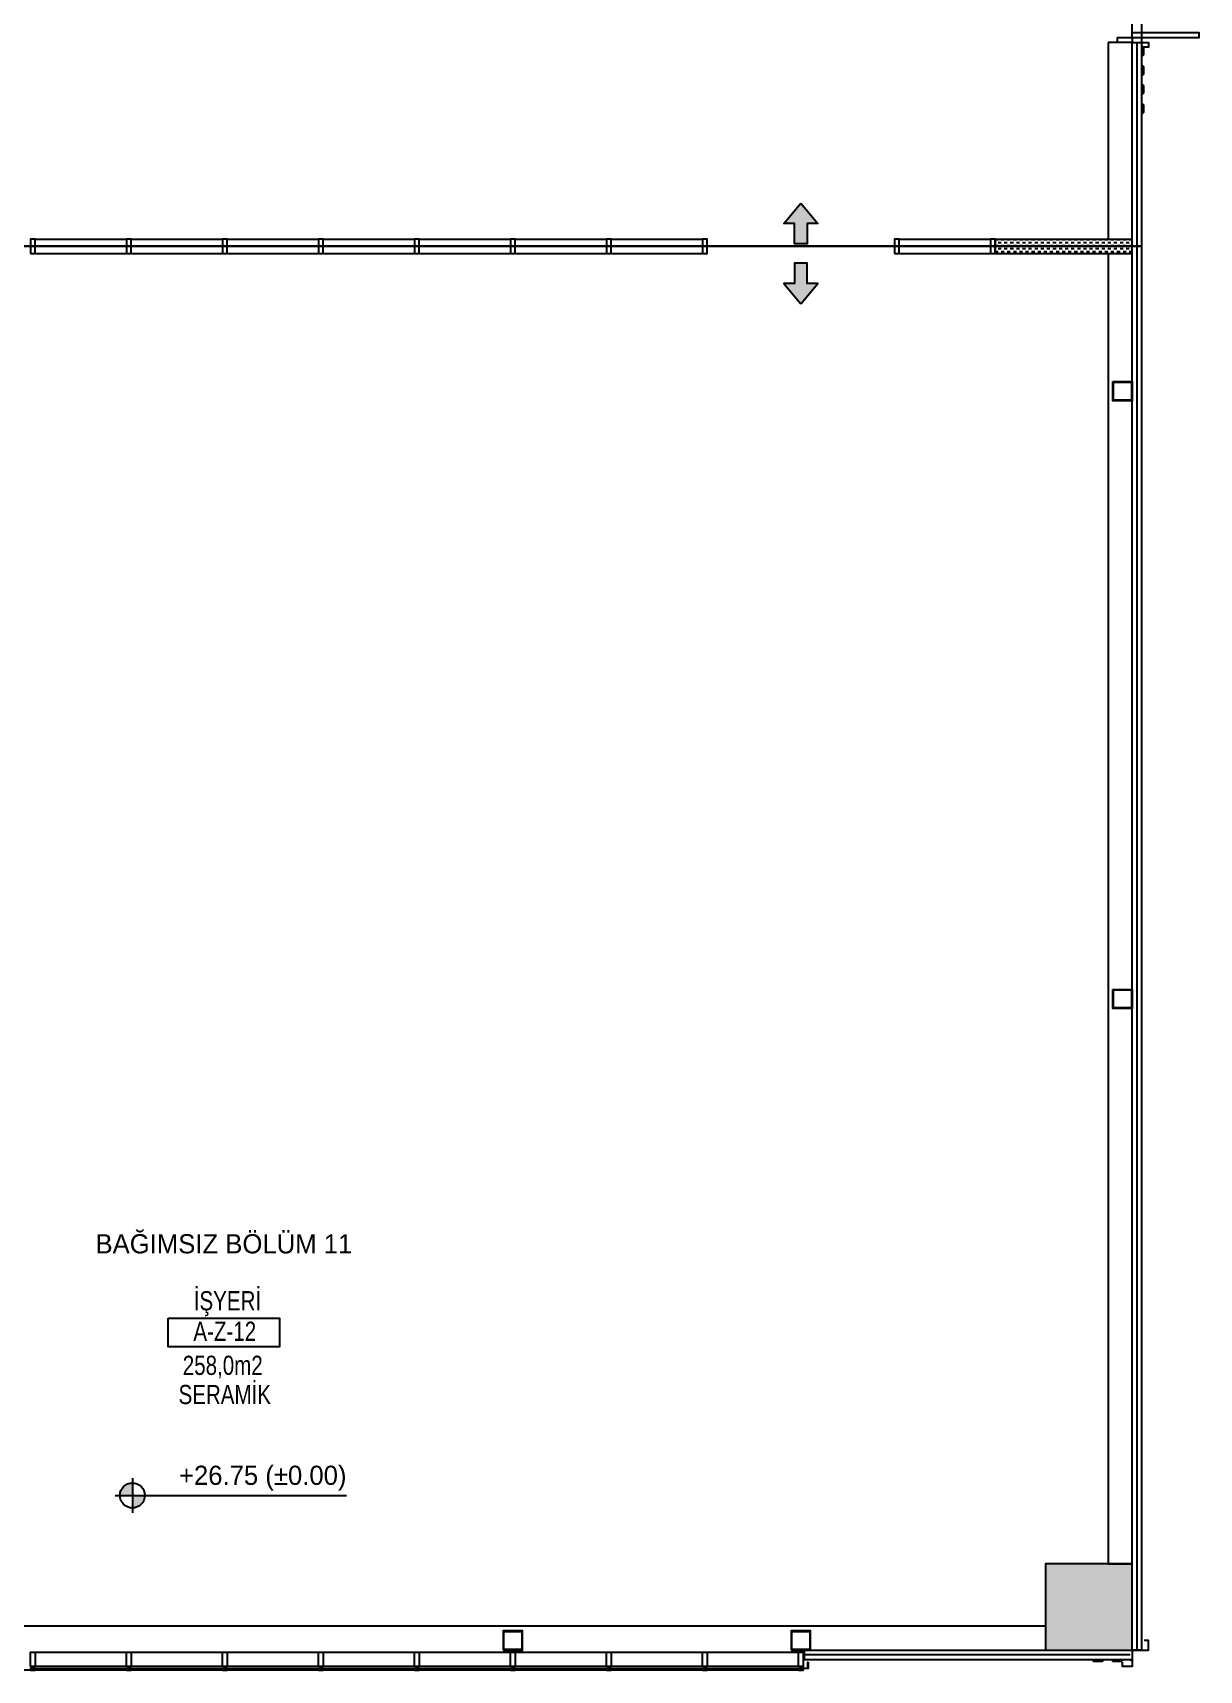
# Model space of a CAD drawing. Header units: centimetres. Extents: x -277999 to 283551, y -705288 to -693449.
# Drawn here: x 278687 to 279902, y -700076 to -698370 of the extents above; entities that cross this region are included whole.
import ezdxf
from ezdxf.enums import TextEntityAlignment as Align

# ---------------------------------------------------------------- set-up
doc = ezdxf.new("R2010")
doc.units = ezdxf.units.CM
doc.layers.add('A-DOOR', color=193, linetype='Continuous')
doc.layers.add('MKDU0', color=8, linetype='Continuous')

msp = doc.modelspace()

# ---------------------------------------------------------------- hatches: boundary and pattern name
at = {"layer": 'MKDU0'}
h = msp.add_hatch(dxfattribs=at)
h.set_pattern_fill('ANSI33')
h.paths.add_polyline_path([(272541.6, -700055.4), (272631.6, -700055.4), (272631.6, -699965.4), (272541.6, -699965.4), (272541.6, -700055.4)])
h.paths.add_polyline_path([(272541.6, -694355.4), (272631.6, -694355.4), (272631.6, -694265.4), (272541.6, -694265.4), (272541.6, -694355.4)])
h.paths.add_polyline_path([(270741.6, -700055.4), (270831.6, -700055.4), (270831.6, -699965.4), (270741.6, -699965.4), (270741.6, -700055.4)])
h.paths.add_polyline_path([(267141.6, -700055.4), (267231.6, -700055.4), (267231.6, -699965.4), (267141.6, -699965.4), (267141.6, -700055.4)])
h.paths.add_polyline_path([(270741.6, -694355.4), (270831.6, -694355.4), (270831.6, -694265.4), (270741.6, -694265.4), (270741.6, -694355.4)])
h.paths.add_polyline_path([(267141.6, -694355.4), (267231.6, -694355.4), (267231.6, -694265.4), (267141.6, -694265.4), (267141.6, -694355.4)])
h.paths.add_polyline_path([(272541.6, -698155.4), (272631.6, -698155.4), (272631.6, -698065.4), (272541.6, -698065.4), (272541.6, -698155.4)])
h.paths.add_polyline_path([(272541.6, -696255.4), (272631.6, -696255.4), (272631.6, -696165.4), (272541.6, -696165.4), (272541.6, -696255.4)])
h.paths.add_polyline_path([(270741.6, -698155.4), (270831.6, -698155.4), (270831.6, -698065.4), (270741.6, -698065.4), (270741.6, -698155.4)])
h.paths.add_polyline_path([(267141.6, -698155.4), (267231.6, -698155.4), (267231.6, -698065.4), (267141.6, -698065.4), (267141.6, -698155.4)])
h.paths.add_polyline_path([(270741.6, -696255.4), (270831.6, -696255.4), (270831.6, -696165.4), (270741.6, -696165.4), (270741.6, -696255.4)])
h.paths.add_polyline_path([(267141.6, -696255.4), (267231.6, -696255.4), (267231.6, -696165.4), (267141.6, -696165.4), (267141.6, -696255.4)])
h.paths.add_polyline_path([(277941.6, -698155.4), (278031.6, -698155.4), (278031.6, -698065.4), (277941.6, -698065.4), (277941.6, -698155.4)])
h.paths.add_polyline_path([(277941.6, -696255.4), (278031.6, -696255.4), (278031.6, -696165.4), (277941.6, -696165.4), (277941.6, -696255.4)])
h.paths.add_polyline_path([(276141.6, -698155.4), (276231.6, -698155.4), (276231.6, -698065.4), (276141.6, -698065.4), (276141.6, -698155.4)])
h.paths.add_polyline_path([(276141.6, -696255.4), (276231.6, -696255.4), (276231.6, -696165.4), (276141.6, -696165.4), (276141.6, -696255.4)])
h.paths.add_polyline_path([(274341.6, -698155.4), (274431.6, -698155.4), (274431.6, -698065.4), (274341.6, -698065.4), (274341.6, -698155.4)])
h.paths.add_polyline_path([(274341.6, -696255.4), (274431.6, -696255.4), (274431.6, -696165.4), (274341.6, -696165.4), (274341.6, -696255.4)])
h.paths.add_polyline_path([(270641.6, -698155.4), (270731.6, -698155.4), (270731.6, -698065.4), (270641.6, -698065.4), (270641.6, -698155.4)])
h.paths.add_polyline_path([(270641.6, -696255.4), (270731.6, -696255.4), (270731.6, -696165.4), (270641.6, -696165.4), (270641.6, -696255.4)])
h.paths.add_polyline_path([(268941.6, -698155.4), (269031.6, -698155.4), (269031.6, -698065.4), (268941.6, -698065.4), (268941.6, -698155.4)])
h.paths.add_polyline_path([(268941.6, -696255.4), (269031.6, -696255.4), (269031.6, -696165.4), (268941.6, -696165.4), (268941.6, -696255.4)])
h.paths.add_polyline_path([(265341.6, -698155.4), (265431.6, -698155.4), (265431.6, -698065.4), (265341.6, -698065.4), (265341.6, -698155.4)])
h.paths.add_polyline_path([(265341.6, -696255.4), (265431.6, -696255.4), (265431.6, -696165.4), (265341.6, -696165.4), (265341.6, -696255.4)])
h.paths.add_polyline_path([(263541.6, -698155.4), (263631.6, -698155.4), (263631.6, -698065.4), (263541.6, -698065.4), (263541.6, -698155.4)])
h.paths.add_polyline_path([(263541.6, -696255.4), (263631.6, -696255.4), (263631.6, -696165.4), (263541.6, -696165.4), (263541.6, -696255.4)])
h.paths.add_polyline_path([(261741.6, -698155.4), (261831.6, -698155.4), (261831.6, -698065.4), (261741.6, -698065.4), (261741.6, -698155.4)])
h.paths.add_polyline_path([(261741.6, -696255.4), (261831.6, -696255.4), (261831.6, -696165.4), (261741.6, -696165.4), (261741.6, -696255.4)])
h.paths.add_polyline_path([(279741.6, -696255.4), (279831.6, -696255.4), (279831.6, -696165.4), (279741.6, -696165.4), (279741.6, -696255.4)])
h.paths.add_polyline_path([(279741.6, -698155.4), (279831.6, -698155.4), (279831.6, -698065.4), (279741.6, -698065.4), (279741.6, -698155.4)])
h.paths.add_polyline_path([(279741.6, -700055.4), (279831.6, -700055.4), (279831.6, -699965.4), (279741.6, -699965.4), (279741.6, -700055.4)])
h.paths.add_polyline_path([(277941.6, -700055.4), (278031.6, -700055.4), (278031.6, -699965.4), (277941.6, -699965.4), (277941.6, -700055.4)])
h.paths.add_polyline_path([(276141.6, -700055.4), (276231.6, -700055.4), (276231.6, -699965.4), (276141.6, -699965.4), (276141.6, -700055.4)])
h.paths.add_polyline_path([(274341.6, -700055.4), (274431.6, -700055.4), (274431.6, -699965.4), (274341.6, -699965.4), (274341.6, -700055.4)])
h.paths.add_polyline_path([(270641.6, -700055.4), (270731.6, -700055.4), (270731.6, -699965.4), (270641.6, -699965.4), (270641.6, -700055.4)])
h.paths.add_polyline_path([(268941.6, -700055.4), (269031.6, -700055.4), (269031.6, -699965.4), (268941.6, -699965.4), (268941.6, -700055.4)])
h.paths.add_polyline_path([(265341.6, -700055.4), (265431.6, -700055.4), (265431.6, -699965.4), (265341.6, -699965.4), (265341.6, -700055.4)])
h.paths.add_polyline_path([(263541.6, -700055.4), (263631.6, -700055.4), (263631.6, -699965.4), (263541.6, -699965.4), (263541.6, -700055.4)])
h.paths.add_polyline_path([(261741.6, -700055.4), (261831.6, -700055.4), (261831.6, -699965.4), (261741.6, -699965.4), (261741.6, -700055.4)])
h.paths.add_polyline_path([(279741.6, -694355.4), (279831.6, -694355.4), (279831.6, -694265.4), (279741.6, -694265.4), (279741.6, -694355.4)])
h.paths.add_polyline_path([(277941.6, -694355.4), (278031.6, -694355.4), (278031.6, -694265.4), (277941.6, -694265.4), (277941.6, -694355.4)])
h.paths.add_polyline_path([(276141.6, -694355.4), (276231.6, -694355.4), (276231.6, -694265.4), (276141.6, -694265.4), (276141.6, -694355.4)])
h.paths.add_polyline_path([(274341.6, -694355.4), (274431.6, -694355.4), (274431.6, -694265.4), (274341.6, -694265.4), (274341.6, -694355.4)])
h.paths.add_polyline_path([(270641.6, -694355.4), (270731.6, -694355.4), (270731.6, -694265.4), (270641.6, -694265.4), (270641.6, -694355.4)])
h.paths.add_polyline_path([(268941.6, -694355.4), (269031.6, -694355.4), (269031.6, -694265.4), (268941.6, -694265.4), (268941.6, -694355.4)])
h.paths.add_polyline_path([(265341.6, -694355.4), (265431.6, -694355.4), (265431.6, -694265.4), (265341.6, -694265.4), (265341.6, -694355.4)])
h.paths.add_polyline_path([(263541.6, -694355.4), (263631.6, -694355.4), (263631.6, -694265.4), (263541.6, -694265.4), (263541.6, -694355.4)])
h.paths.add_polyline_path([(261741.6, -694355.4), (261831.6, -694355.4), (261831.6, -694265.4), (261741.6, -694265.4), (261741.6, -694355.4)])
h = msp.add_hatch(color=8, dxfattribs=at)
h.dxf.hatch_style = 1
h.paths.add_polyline_path([(279486.6, -698548.1), (279504.3, -698569.2), (279493.3, -698569.2), (279493.3, -698590.4), (279479.9, -698590.4), (279479.9, -698569.2), (279468.9, -698569.2), (279486.6, -698548.1)])
h = msp.add_hatch(dxfattribs=at)
h.set_pattern_fill('DASH')
h.paths.add_polyline_path([(279831.6, -698585.4), (279689.1, -698585.4), (279689.1, -698600.4), (279831.6, -698600.4), (279831.6, -698585.4)])
h = msp.add_hatch(color=8, dxfattribs=at)
h.dxf.hatch_style = 1
h.paths.add_polyline_path([(279486.6, -698652.7), (279504.3, -698631.5), (279493.3, -698631.5), (279493.3, -698610.4), (279479.9, -698610.4), (279479.9, -698631.5), (279468.9, -698631.5), (279486.6, -698652.7)])
h = msp.add_hatch(color=8, dxfattribs=at)
h.dxf.hatch_style = 1
h.paths.add_polyline_path([(278790.4, -699881.3), (278787.9, -699881.5), (278785.4, -699882.2), (278783.2, -699883.4), (278781.2, -699885.1), (278779.6, -699887), (278778.4, -699889.3), (278777.7, -699891.7), (278777.4, -699894.3), (278790.4, -699894.3), (278790.4, -699881.3)])
h.paths.add_polyline_path([(278803.4, -699894.3), (278790.4, -699894.3), (278790.4, -699907.3), (278793, -699907), (278795.4, -699906.3), (278797.6, -699905.1), (278799.6, -699903.4), (278801.2, -699901.5), (278802.4, -699899.2), (278803.2, -699896.8), (278803.4, -699894.3)])

# ---------------------------------------------------------------- linework, layer by layer
at = {"layer": 'A-DOOR'}
msp.add_line((279831.6, -698375.4), (279831.6, -698235.4), dxfattribs=at)
msp.add_lwpolyline([(279816.6, -698380.4), (279816.6, -698375.4), (279831.6, -698375.4), (279831.6, -698380.4)], close=True, dxfattribs=at)
msp.add_lwpolyline([(279831.6, -698375.4), (279901.6, -698375.4), (279901.6, -698370.4), (279831.6, -698370.4)], dxfattribs=at)
at = {"layer": 'MKDU0', "color": 8}
for p, q in [((279806.6, -698380.4), (279806.6, -698585.4)), ((279831.6, -699965.4), (279831.6, -698380.4)), ((279831.6, -698380.4), (279841.6, -698380.4)), ((279841.6, -698380.4), (279841.6, -700055.4)), ((278689.1, -698585.4), (278784.1, -698585.4)), ((278789.1, -698585.4), (278884.1, -698585.4)), ((278889.1, -698585.4), (278984.1, -698585.4)), ((278989.1, -698585.4), (279084.1, -698585.4)), ((279089.1, -698585.4), (279184.1, -698585.4)), ((279189.1, -698585.4), (279284.1, -698585.4)), ((279289.1, -698585.4), (279384.1, -698585.4)), ((279589.1, -698585.4), (279684.1, -698585.4)), ((278689.1, -698600.4), (278784.1, -698600.4)), ((278789.1, -698600.4), (278884.1, -698600.4)), ((278889.1, -698600.4), (278984.1, -698600.4)), ((278989.1, -698600.4), (279084.1, -698600.4)), ((279089.1, -698600.4), (279184.1, -698600.4)), ((279189.1, -698600.4), (279284.1, -698600.4)), ((279289.1, -698600.4), (279384.1, -698600.4)), ((279589.1, -698600.4), (279684.1, -698600.4)), ((279806.6, -698600.4), (279806.6, -699965.4)), ((278790.4, -699876.3), (278790.4, -699912.3)), ((278772.4, -699894.3), (279013.4, -699894.3)), ((279806.6, -699965.4), (279831.6, -699965.4)), ((279741.6, -700030.4), (278031.6, -700030.4)), ((279490.1, -700055.4), (279831.6, -700055.4)), ((278689.1, -700057.4), (278784.1, -700057.4)), ((278789.1, -700057.4), (278884.1, -700057.4)), ((278889.1, -700057.4), (278984.1, -700057.4)), ((278989.1, -700057.4), (279084.1, -700057.4)), ((279089.1, -700057.4), (279184.1, -700057.4)), ((279189.1, -700057.4), (279284.1, -700057.4)), ((279289.1, -700057.4), (279384.1, -700057.4)), ((279389.1, -700057.4), (279484.1, -700057.4)), ((279829.6, -700060.4), (279490.1, -700060.4))]:
    msp.add_line(p, q, dxfattribs=at)
for points in [[(261719.1, -700065.4), (261719.1, -698155.4), (279841.6, -698155.4), (279841.6, -698592.9), (272886.6, -698592.9), (272886.4, -700065.4), (272624.1, -700065.4), (272624.1, -698592.9), (267186.6, -698592.9), (267186.6, -700065.4), (265386.6, -700065.4), (265386.6, -698592.9), (262086.6, -698592.9), (262086.6, -700065.4)], [(279486.6, -698548.1), (279504.3, -698569.2), (279493.3, -698569.2), (279493.3, -698590.4), (279479.9, -698590.4), (279479.9, -698569.2), (279468.9, -698569.2)], [(278684.1, -698600.4), (278689.1, -698600.4), (278689.1, -698585.4), (278684.1, -698585.4)], [(278784.1, -698600.4), (278789.1, -698600.4), (278789.1, -698585.4), (278784.1, -698585.4)], [(278884.1, -698600.4), (278889.1, -698600.4), (278889.1, -698585.4), (278884.1, -698585.4)], [(278984.1, -698600.4), (278989.1, -698600.4), (278989.1, -698585.4), (278984.1, -698585.4)], [(279084.1, -698600.4), (279089.1, -698600.4), (279089.1, -698585.4), (279084.1, -698585.4)], [(279184.1, -698600.4), (279189.1, -698600.4), (279189.1, -698585.4), (279184.1, -698585.4)], [(279284.1, -698600.4), (279289.1, -698600.4), (279289.1, -698585.4), (279284.1, -698585.4)], [(279384.1, -698600.4), (279389.1, -698600.4), (279389.1, -698585.4), (279384.1, -698585.4)], [(279584.1, -698600.4), (279589.1, -698600.4), (279589.1, -698585.4), (279584.1, -698585.4)], [(279684.1, -698600.4), (279689.1, -698600.4), (279689.1, -698585.4), (279684.1, -698585.4)], [(277986.6, -700065.4), (277986.6, -699980.4), (277919.1, -699980.4), (277919.1, -699735.4), (278054.1, -699735.4), (278054.1, -699512.9), (277986.6, -699512.9), (277986.6, -698592.9), (279841.6, -698592.9), (279841.6, -700055.4), (279831.6, -700055.4), (279831.6, -700065.4), (279489.1, -700065.4), (279489.1, -700076.4), (278584.1, -700076.4), (278584.1, -700065.4)], [(279486.6, -698652.7), (279504.3, -698631.5), (279493.3, -698631.5), (279493.3, -698610.4), (279479.9, -698610.4), (279479.9, -698631.5), (279468.9, -698631.5)], [(279811.6, -698733.7), (279831.6, -698733.7), (279831.6, -698753.7), (279811.6, -698753.7)], [(279831, -698753.1), (279812.2, -698753.1), (279812.2, -698734.3), (279831, -698734.3)], [(279811.6, -699367), (279831.6, -699367), (279831.6, -699387), (279811.6, -699387)], [(279831, -699386.4), (279812.2, -699386.4), (279812.2, -699367.6), (279831, -699367.6)], [(279741.6, -700055.4), (279831.6, -700055.4), (279831.6, -699965.4), (279741.6, -699965.4)], [(279176.6, -700055.4), (279196.6, -700055.4), (279196.6, -700035.4), (279176.6, -700035.4)], [(279177.2, -700036), (279196, -700036), (279196, -700054.8), (279177.2, -700054.8)], [(279476.6, -700055.4), (279496.6, -700055.4), (279496.6, -700035.4), (279476.6, -700035.4)], [(279477.2, -700036), (279496, -700036), (279496, -700054.8), (279477.2, -700054.8)], [(278689.1, -700072.4), (278684.1, -700072.4), (278684.1, -700057.4), (278689.1, -700057.4)], [(278687.6, -700074.4), (278785.6, -700074.4), (278785.6, -700072.4), (278687.6, -700072.4)], [(278789.1, -700072.4), (278784.1, -700072.4), (278784.1, -700057.4), (278789.1, -700057.4)], [(278787.6, -700074.4), (278885.6, -700074.4), (278885.6, -700072.4), (278787.6, -700072.4)], [(278889.1, -700072.4), (278884.1, -700072.4), (278884.1, -700057.4), (278889.1, -700057.4)], [(278887.6, -700074.4), (278985.6, -700074.4), (278985.6, -700072.4), (278887.6, -700072.4)], [(278989.1, -700072.4), (278984.1, -700072.4), (278984.1, -700057.4), (278989.1, -700057.4)], [(278987.6, -700074.4), (279085.6, -700074.4), (279085.6, -700072.4), (278987.6, -700072.4)], [(279089.1, -700072.4), (279084.1, -700072.4), (279084.1, -700057.4), (279089.1, -700057.4)], [(279087.6, -700074.4), (279185.6, -700074.4), (279185.6, -700072.4), (279087.6, -700072.4)], [(279189.1, -700072.4), (279184.1, -700072.4), (279184.1, -700057.4), (279189.1, -700057.4)], [(279187.6, -700074.4), (279285.6, -700074.4), (279285.6, -700072.4), (279187.6, -700072.4)], [(279289.1, -700072.4), (279284.1, -700072.4), (279284.1, -700057.4), (279289.1, -700057.4)], [(279287.6, -700074.4), (279385.6, -700074.4), (279385.6, -700072.4), (279287.6, -700072.4)], [(279389.1, -700072.4), (279384.1, -700072.4), (279384.1, -700057.4), (279389.1, -700057.4)], [(279387.6, -700074.4), (279485.6, -700074.4), (279485.6, -700072.4), (279387.6, -700072.4)], [(279489.1, -700072.4), (279484.1, -700072.4), (279484.1, -700057.4), (279489.1, -700057.4)], [(279494.1, -700067.9), (279494.1, -700074.4), (279489.1, -700074.4), (279486.6, -700074.4), (279486.6, -700074.2), (279489.1, -700074.2), (279493.9, -700074.2), (279493.9, -700067.9)], [(278684.1, -700076.4), (278689.1, -700076.4), (278689.1, -700074.4), (278684.1, -700074.4)], [(278784.1, -700076.4), (278789.1, -700076.4), (278789.1, -700074.4), (278784.1, -700074.4)], [(278884.1, -700076.4), (278889.1, -700076.4), (278889.1, -700074.4), (278884.1, -700074.4)], [(278984.1, -700076.4), (278989.1, -700076.4), (278989.1, -700074.4), (278984.1, -700074.4)], [(279084.1, -700076.4), (279089.1, -700076.4), (279089.1, -700074.4), (279084.1, -700074.4)], [(279184.1, -700076.4), (279189.1, -700076.4), (279189.1, -700074.4), (279184.1, -700074.4)], [(279284.1, -700076.4), (279289.1, -700076.4), (279289.1, -700074.4), (279284.1, -700074.4)], [(279384.1, -700076.4), (279389.1, -700076.4), (279389.1, -700074.4), (279384.1, -700074.4)], [(279484.1, -700076.4), (279489.1, -700076.4), (279489.1, -700074.4), (279484.1, -700074.4)]]:
    msp.add_lwpolyline(points, close=True, dxfattribs=at)
for points in [[(279831.6, -698380.4), (279806.6, -698380.4)], [(279831.6, -698375.4), (279831.6, -698380.4), (279848.6, -698380.4), (279848.6, -698385.4), (279844.1, -698385.4)], [(279836.6, -698380.4), (279836.6, -700055.4)], [(279841.6, -698380.4), (279841.6, -698383.4), (279843.6, -698385.4), (279843.6, -698393.4), (279841.6, -698395.4), (279841.6, -698403.4), (279843.6, -698405.4), (279843.6, -698413.4), (279841.6, -698415.4), (279841.6, -698423.4), (279843.6, -698425.4), (279843.6, -698433.4), (279841.6, -698435.4), (279841.6, -698443.4), (279843.6, -698445.4), (279843.6, -698453.4), (279841.6, -698455.4)], [(279389.1, -698600.4), (279389.1, -698585.4)], [(279689.1, -698600.4), (279689.1, -698585.4)], [(279689.1, -698585.4), (279831.6, -698585.4)], [(279689.1, -698585.4), (279689.1, -698600.4), (279831.6, -698600.4)], [(279490.1, -700055.4), (279490.1, -700065.4)], [(279831.6, -700055.4), (279831.6, -700072.4), (279821.6, -700072.4), (279821.6, -700067.9)], [(279831.6, -700055.4), (279848.6, -700055.4), (279848.6, -700045.4), (279844.1, -700045.4)], [(279831.6, -700065.4), (279490.1, -700065.4)], [(279831.6, -700066.9), (279830.1, -700065.4), (279822.1, -700065.4), (279820.1, -700067.4), (279812.1, -700067.4), (279810.1, -700065.4), (279802.1, -700065.4), (279800.1, -700067.4), (279792.1, -700067.4), (279790.1, -700065.4)]]:
    msp.add_lwpolyline(points, dxfattribs=at)
at = {"layer": 'MKDU0'}
msp.add_lwpolyline([(278827.7, -699709.4), (278943.7, -699709.4), (278943.7, -699739.4), (278827.7, -699739.4)], close=True, dxfattribs=at)
at = {"layer": 'MKDU0', "color": 8}
msp.add_circle((278790.4, -699894.3), 13, dxfattribs=at)

# ---------------------------------------------------------------- texts
at = {"layer": 'MKDU0', "width": 0.8}
for s, p in [('İŞYERİ', (278889.4, -699701.4)), ('A-Z-12', (278886.6, -699733.2)), ('258,0m2', (278884.5, -699768.7)), ('SERAMİK', (278886.6, -699799.1))]:
    msp.add_text(s, height=20, dxfattribs=at).set_placement(p, align=Align.CENTER)
at = {"layer": 'MKDU0', "color": 8, "char_height": 20}
for s, insert, attachment_point in [('BAĞIMSIZ BÖLÜM 11', (278885.7, -699622.1), 2), ('+26.75 (±0.00)', (279013.4, -699889.3), 9)]:
    msp.add_mtext(s, dxfattribs=dict(at, insert=insert, attachment_point=attachment_point))

doc.saveas('drawing.dxf')
